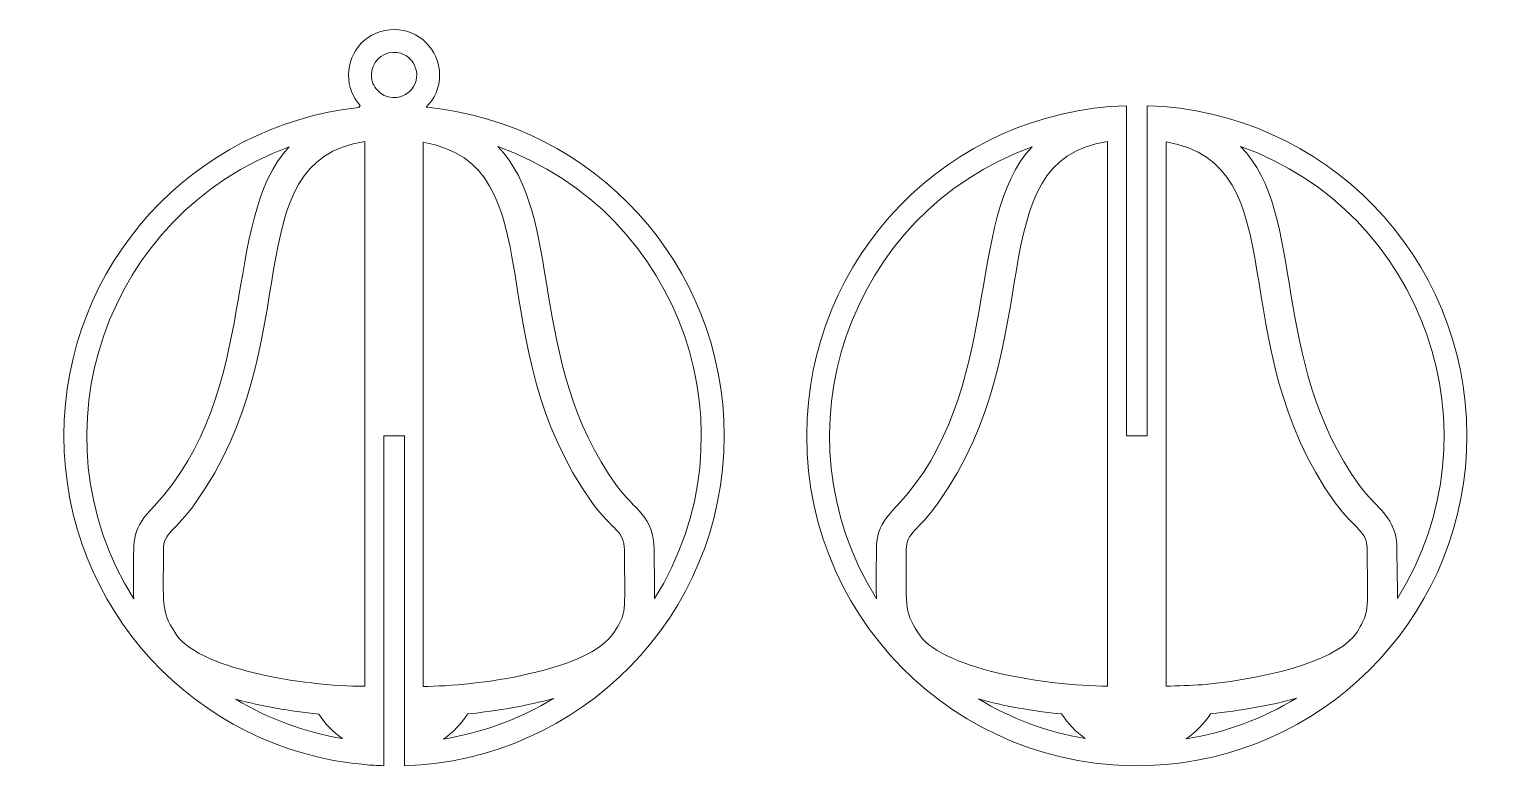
# Model space of a CAD drawing. Header units: inches. Extents: x -5 to 221, y -238 to -122.
import ezdxf

# ---------------------------------------------------------------- set-up
doc = ezdxf.new("R2010")
doc.units = ezdxf.units.IN
doc.header["$MEASUREMENT"] = 0
doc.layers.add('_U+0421_U+043B_U+043E_U+0439 1', color=7, linetype='Continuous')

msp = doc.modelspace()

# ---------------------------------------------------------------- linework, layer by layer
at = {"layer": '_U+0421_U+043B_U+043E_U+0439 1', "color": 1, "lineweight": 5, "true_color": 0xff0000}
for points, knots in [([(55.84, -134.32), (55.81, -134.32), (55.78, -134.32), (55.75, -134.32), (57.03, -133.05), (57.81, -131.3), (57.81, -129.36), (57.81, -125.34), (54.5, -122.4), (50.95, -122.35), (46.67, -122.35), (43.79, -125.68), (43.79, -129.36), (43.79, -131.16), (44.46, -132.8), (45.58, -134.04), (45.52, -134.13), (45.44, -134.28), (45.4, -134.37), (19.88, -137.06), (0, -158.64), (0, -184.88), (0, -211.42), (20.35, -233.2), (46.3, -235.48), (46.3, -235.48), (46.3, -235.48), (46.3, -235.48), (47.27, -235.57), (48.25, -235.62), (49.21, -235.65), (49.21, -235.65), (49.21, -184.86), (49.21, -184.86), (49.21, -184.86), (52.39, -184.86), (52.39, -184.86), (52.39, -184.86), (52.39, -235.65), (52.39, -235.65), (79.47, -234.84), (101.6, -212.61), (101.6, -184.88), (101.6, -158.52), (81.53, -136.85), (55.84, -134.32)], [0, 0, 0, 0, 1, 1, 1, 2, 2, 2, 3, 3, 3, 4, 4, 4, 5, 5, 5, 6, 6, 6, 7, 7, 7, 8, 8, 8, 9, 9, 9, 10, 10, 10, 11, 11, 11, 12, 12, 12, 13, 13, 13, 14, 14, 14, 15, 15, 15, 15]), ([(53.14, -131.94), (51.61, -133.31), (49.39, -133.02), (48.23, -131.71), (47.66, -131.1), (47.31, -130.28), (47.31, -129.36), (47.31, -127.5), (48.79, -125.95), (50.66, -125.88), (50.76, -125.87), (51.17, -125.88), (51.26, -125.91), (51.26, -125.91), (51.27, -125.91), (51.27, -125.91), (54.18, -126.29), (55.34, -129.95), (53.14, -131.94)], [0, 0, 0, 0, 1, 1, 1, 2, 2, 2, 3, 3, 3, 4, 4, 4, 5, 5, 5, 6, 6, 6, 6]), ([(166.69, -134.08), (166.69, -134.08), (166.69, -184.86), (166.69, -184.86), (166.69, -184.86), (166.6, -184.86), (166.6, -184.86), (166.6, -184.86), (163.6, -184.86), (163.6, -184.86), (163.6, -184.86), (163.51, -184.86), (163.51, -184.86), (163.51, -184.86), (163.51, -134.08), (163.51, -134.08), (136.25, -134.92), (114.3, -157.27), (114.3, -184.85), (114.3, -214.57), (139.75, -238.08), (169.6, -235.45), (195.55, -233.18), (215.9, -211.39), (215.9, -184.85), (215.9, -157.3), (193.99, -134.92), (166.69, -134.08)], [0, 0, 0, 0, 1, 1, 1, 2, 2, 2, 3, 3, 3, 4, 4, 4, 5, 5, 5, 6, 6, 6, 7, 7, 7, 8, 8, 8, 9, 9, 9, 9]), ([(13.87, -195.69), (10.4, -199.36), (10.75, -200.47), (10.71, -205.51), (10.69, -207.29), (10.68, -208.73), (10.74, -209.99), (-5.31, -184.43), (6.53, -150.63), (34.67, -140.43), (24.17, -151.39), (30.39, -178.2), (13.87, -195.69)], [0, 0, 0, 0, 1, 1, 1, 2, 2, 2, 3, 3, 3, 4, 4, 4, 4]), ([(46.3, -223.43), (36.82, -223.43), (20.14, -220.71), (17.06, -215.08), (14.93, -211.88), (15.31, -210.81), (15.31, -202.44), (15.31, -199.72), (17.14, -199.62), (20.23, -195.22), (37.85, -170.59), (26.02, -142.68), (46.3, -139.61), (46.3, -139.61), (46.3, -223.43), (46.3, -223.43)], [0, 0, 0, 0, 1, 1, 1, 2, 2, 2, 3, 3, 3, 4, 4, 4, 5, 5, 5, 5]), ([(84.69, -215.11), (80.8, -221.13), (63.21, -223.44), (55.3, -223.44), (55.3, -223.44), (55.3, -139.69), (55.3, -139.69), (75.8, -143.42), (63.5, -170.38), (81.34, -195.24), (84.5, -199.52), (86.25, -199.48), (86.25, -202.44), (86.25, -204.04), (86.27, -205.37), (86.29, -206.56), (86.4, -212.9), (86.09, -212.59), (84.69, -215.11)], [0, 0, 0, 0, 1, 1, 1, 2, 2, 2, 3, 3, 3, 4, 4, 4, 5, 5, 5, 6, 6, 6, 6]), ([(90.83, -202.44), (90.83, -197.32), (87.82, -196.31), (85.05, -192.55), (71.06, -173.05), (77.07, -150.93), (66.75, -140.36), (95.25, -150.56), (106.79, -184.55), (90.89, -209.94), (90.94, -208.11), (90.83, -205.88), (90.83, -202.44)], [0, 0, 0, 0, 1, 1, 1, 2, 2, 2, 3, 3, 3, 4, 4, 4, 4]), ([(128.17, -195.66), (124.7, -199.33), (125.05, -200.45), (125.01, -205.49), (124.99, -207.26), (124.98, -208.71), (125.04, -209.96), (109.16, -184.67), (120.54, -150.71), (148.97, -140.41), (138.47, -151.36), (144.69, -178.17), (128.17, -195.66)], [0, 0, 0, 0, 1, 1, 1, 2, 2, 2, 3, 3, 3, 4, 4, 4, 4]), ([(160.6, -223.4), (151.15, -223.4), (134.44, -220.69), (131.36, -215.05), (129.23, -211.85), (129.61, -210.78), (129.61, -202.42), (129.61, -199.69), (131.44, -199.6), (134.53, -195.19), (152.1, -170.63), (140.38, -142.65), (160.6, -139.58), (160.6, -139.58), (160.6, -223.4), (160.6, -223.4)], [0, 0, 0, 0, 1, 1, 1, 2, 2, 2, 3, 3, 3, 4, 4, 4, 5, 5, 5, 5]), ([(198.99, -215.08), (196.47, -218.99), (187.11, -222.04), (175.18, -223.18), (173.34, -223.29), (171.47, -223.36), (169.6, -223.41), (169.6, -223.41), (169.6, -139.67), (169.6, -139.67), (189.99, -143.09), (177.83, -170.4), (195.64, -195.22), (198.8, -199.49), (200.55, -199.45), (200.55, -202.42), (200.55, -204.01), (200.57, -205.35), (200.59, -206.53), (200.7, -212.88), (200.39, -212.56), (198.99, -215.08)], [0, 0, 0, 0, 1, 1, 1, 2, 2, 2, 3, 3, 3, 4, 4, 4, 5, 5, 5, 6, 6, 6, 7, 7, 7, 7]), ([(205.13, -202.42), (205.13, -197.29), (202.12, -196.28), (199.35, -192.52), (185.37, -173.04), (191.36, -150.89), (181.05, -140.34), (209.31, -150.45), (221.23, -184.31), (205.19, -209.91), (205.24, -208.09), (205.13, -205.85), (205.13, -202.42)], [0, 0, 0, 0, 1, 1, 1, 2, 2, 2, 3, 3, 3, 4, 4, 4, 4]), ([(26.44, -225.4), (30.35, -226.5), (34.75, -227.25), (39.22, -227.7), (40.19, -229.18), (41.43, -230.47), (42.86, -231.48), (37.02, -230.5), (31.46, -228.42), (26.44, -225.4)], [0, 0, 0, 0, 1, 1, 1, 2, 2, 2, 3, 3, 3, 3]), ([(58.41, -231.54), (59.88, -230.51), (61.15, -229.19), (62.14, -227.68), (66.73, -227.2), (71.3, -226.43), (75.36, -225.28), (70.19, -228.43), (64.44, -230.56), (58.41, -231.54)], [0, 0, 0, 0, 1, 1, 1, 2, 2, 2, 3, 3, 3, 3]), ([(140.74, -225.37), (144.65, -226.48), (149.05, -227.22), (153.52, -227.68), (154.49, -229.15), (155.73, -230.44), (157.16, -231.46), (151.32, -230.47), (145.76, -228.4), (140.74, -225.37)], [0, 0, 0, 0, 1, 1, 1, 2, 2, 2, 3, 3, 3, 3]), ([(172.71, -231.51), (174.18, -230.48), (175.45, -229.16), (176.44, -227.65), (181.03, -227.18), (185.6, -226.4), (189.66, -225.26), (184.49, -228.41), (178.74, -230.54), (172.71, -231.51)], [0, 0, 0, 0, 1, 1, 1, 2, 2, 2, 3, 3, 3, 3])]:
    msp.add_open_spline(points, degree=3, knots=knots, dxfattribs=at)

doc.saveas('drawing.dxf')
